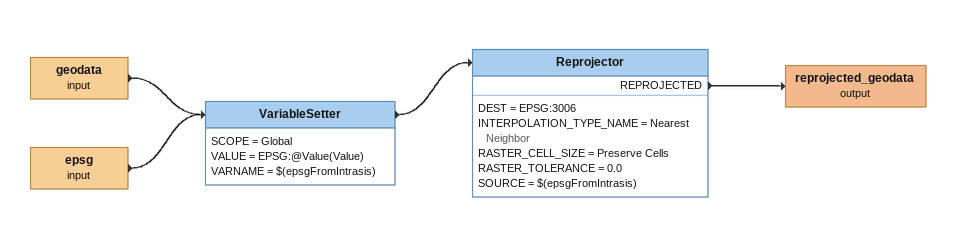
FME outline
geodata (input)
    -> VariableSetter
epsg (input)
    -> VariableSetter
VariableSetter
    SCOPE = Global
    VALUE = EPSG:@Value(Value)
    VARNAME = $(epsgFromIntrasis)
    -> Reprojector
Reprojector
    DEST = EPSG:3006
    INTERPOLATION_TYPE_NAME = Nearest Neighbor
    RASTER_CELL_SIZE = Preserve Cells
    RASTER_TOLERANCE = 0.0
    SOURCE = $(epsgFromIntrasis)
    REPROJECTED -> reprojected_geodata (output)
reprojected_geodata (output)
